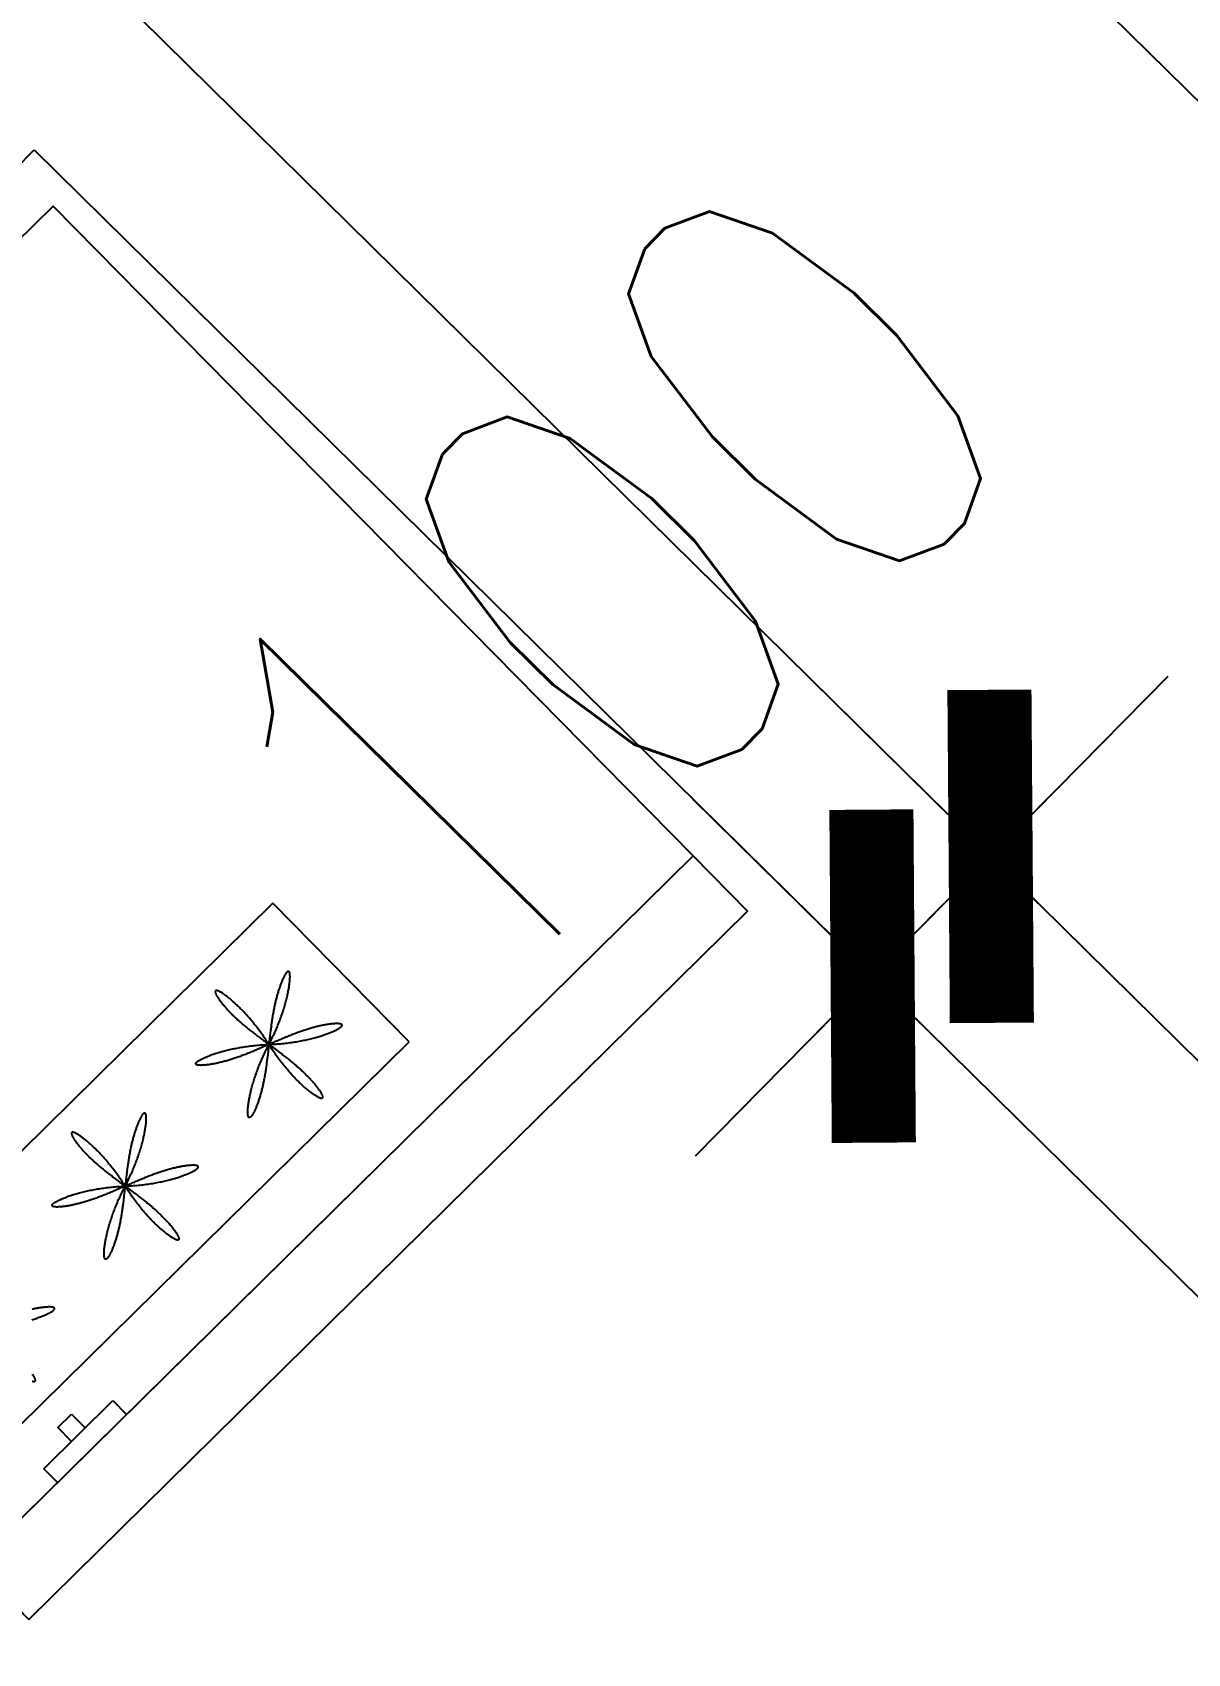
# Model space of a CAD drawing. Extents: x -357449 to -117302, y 127569 to 244935.
# Drawn here: x -334064 to -333377, y 186587 to 187551 of the extents above; entities that cross this region are included whole.
import ezdxf

# ---------------------------------------------------------------- set-up
doc = ezdxf.new("R2010")
doc.units = 0
doc.header["$MEASUREMENT"] = 0
doc.layers.get('0').update_dxf_attribs({"linetype": 'CONTINUOUS'})
doc.layers.get('DEFPOINTS').update_dxf_attribs({"linetype": 'CONTINUOUS'})
for name, color, linetype in [('1', 8, 'CONTINUOUS'), ('WALL', 1, 'CONTINUOUS'), ('WINDOW', 4, 'CONTINUOUS')]:
    doc.layers.add(name, color=color, linetype=linetype)
doc.layers.add('AXIS', color=3, linetype='CONTINUOUS', lineweight=9)
doc.styles.add('DIM_FONT', font='SIMPLEX.shx', dxfattribs={"width": 0.8})
doc.dimstyles.new('DIMN-200', dxfattribs={"dimtxt": 300, "dimasz": 1, "dimexe": 250, "dimexo": 0, "dimgap": 150, "dimtad": 1, "dimdec": 0, "dimdsep": 46, "dimtxsty": 'DIM_FONT', "dimblk": '_DIMX', "dimcen": 2.5, "dimclrd": 256, "dimclre": 256, "dimclrt": 4, "dimadec": 0, "dimazin": 0, "dimtfac": 1, "dimtdec": 0, "dimtix": 1, "dimtmove": 2, "dimatfit": 3, "dimldrblk": '_DIMX', "dimfxl": 0, "dimtolj": 1, "dimtzin": 0, "dimarcsym": 0})
doc.dimstyles.get("Standard").update_dxf_attribs({"dimtxt": 375, "dimasz": 1, "dimexe": 150, "dimexo": 0, "dimgap": 200, "dimtad": 1, "dimdec": 0, "dimzin": 0, "dimdsep": 46, "dimtxsty": 'DIM_FONT', "dimblk1": '_DIMX', "dimblk2": '_DIMX', "dimsah": 1, "dimcen": 200, "dimclrd": 256, "dimclre": 256, "dimclrt": 4, "dimadec": 0, "dimazin": 0, "dimtfac": 1, "dimtdec": 0, "dimtix": 1, "dimtmove": 2, "dimatfit": 3, "dimldrblk": '_DIMX', "dimfxl": 0, "dimtolj": 1, "dimtzin": 0, "dimarcsym": 0})

# ---------------------------------------------------------------- blocks, each defined once
blk = doc.blocks.new('_DIMX')
blk.add_line((-150, 0), (150, 0))
at = {"const_width": 50}
blk.add_lwpolyline([(-70, -70), (70, 70)], dxfattribs=at)
blk = doc.blocks.new('*D836')
at = {"linetype": 'ByBlock'}
for p, q in [((-307663.43, 240707.63), (-309496.63, 242514.08)), ((-309390.49, 242408.08), (-328829.82, 222680.76)), ((-327104.16, 220978.89), (-328937.37, 222785.33))]:
    blk.add_line(p, q, dxfattribs=at)
at = {"layer": 'DEFPOINTS', "color": 0, "linetype": 'ByBlock'}
for p in [(-307663.43, 240707.63), (-328830.52, 222680.05), (-327104.16, 220978.89)]:
    blk.add_point(p, dxfattribs=at)
at = {"linetype": 'ByBlock'}
for p, rotation in [((-309389.79, 242408.79), 45.42128490415822), ((-328830.52, 222680.05), 225.4212849041582)]:
    blk.add_blockref('_DIMX', p, dxfattribs=dict(at, rotation=rotation))
at = {"color": 4, "linetype": 'ByBlock', "insert": (-319306.03, 232737.44), "char_height": 250, "attachment_point": 5, "rotation": 45.42128, "style": 'DIM_FONT'}
blk.add_mtext('\\A1;27698', dxfattribs=at)
blk = doc.blocks.new('A$C6F5F30C6')
for p, q in [((0, 553.85), (0, 11.54)), ((600, 553.85), (0, 553.85)), ((473.08, 542.31), (473.08, 553.85)), ((530.77, 553.85), (530.77, 542.31)), ((530.77, 542.31), (473.08, 542.31)), ((496.15, 530.77), (496.15, 542.31)), ((507.69, 542.31), (507.69, 530.77)), ((507.69, 530.77), (496.15, 530.77)), ((557.77, 514.01), (197.82, 514.01)), ((197.82, 514.01), (197.82, 398.45)), ((197.82, 398.45), (557.77, 398.45)), ((0, 11.54), (600, 11.54))]:
    blk.add_line(p, q)
for points in [[(600, 600), (0, 600), (0, 553.85), (600, 553.85), (600, 600)], [(496.25, 497.56), (496.32, 497.91), (496.39, 498.25), (496.47, 498.57), (496.55, 498.88), (496.63, 499.17), (496.71, 499.45), (496.79, 499.72), (496.87, 499.97), (496.96, 500.2), (497.05, 500.42), (497.14, 500.62), (497.23, 500.8), (497.32, 500.97), (497.41, 501.12), (497.5, 501.25), (497.6, 501.36), (497.69, 501.46), (497.79, 501.53), (497.89, 501.59), (497.98, 501.63), (498.08, 501.65), (498.18, 501.65), (498.28, 501.63), (498.38, 501.59), (498.48, 501.53), (498.58, 501.44), (498.69, 501.34), (498.79, 501.22), (498.89, 501.07), (498.99, 500.9), (499.09, 500.72), (499.19, 500.51)], [(473.68, 474.26), (473.05, 474.59), (472.43, 474.91), (471.82, 475.22), (471.22, 475.51), (470.63, 475.8), (470.05, 476.07), (469.48, 476.34), (468.93, 476.59), (468.38, 476.83), (467.85, 477.06), (467.33, 477.28), (466.83, 477.48), (466.34, 477.68), (465.86, 477.86), (465.4, 478.04), (464.95, 478.2), (464.51, 478.35), (464.1, 478.49), (463.69, 478.62), (463.3, 478.74), (462.93, 478.85), (462.58, 478.94), (462.24, 479.02), (461.92, 479.1), (461.61, 479.16), (461.33, 479.21), (461.06, 479.25), (460.81, 479.28), (460.57, 479.3), (460.36, 479.3), (460.17, 479.3), (459.99, 479.28), (459.83, 479.26), (459.69, 479.22), (459.57, 479.17), (459.47, 479.12), (459.38, 479.05), (459.31, 478.97), (459.26, 478.89), (459.23, 478.79), (459.21, 478.69), (459.21, 478.58), (459.23, 478.46), (459.27, 478.33), (459.32, 478.19), (459.39, 478.04), (459.47, 477.89), (459.57, 477.72), (459.68, 477.55), (459.81, 477.38), (459.95, 477.19), (460.11, 477), (460.29, 476.8), (460.47, 476.6), (460.68, 476.39), (460.89, 476.18), (461.12, 475.95), (461.36, 475.73), (461.62, 475.49), (461.89, 475.26), (462.17, 475.01), (462.46, 474.77), (462.77, 474.51), (463.09, 474.26), (463.42, 474), (463.76, 473.73), (464.11, 473.47), (464.47, 473.19), (464.85, 472.92), (465.23, 472.64), (465.63, 472.36), (466.03, 472.08), (466.45, 471.79), (466.87, 471.51), (467.31, 471.22), (467.75, 470.93), (468.21, 470.63), (468.67, 470.34), (469.14, 470.04)]]:
    blk.add_lwpolyline(points)
for points in [[(258.32, 456.45), (258.28, 456.23), (258.21, 455.9), (258.13, 455.47), (258.02, 454.91), (257.89, 454.24), (257.74, 453.48), (257.59, 452.65), (257.42, 451.75), (257.26, 450.82), (257.09, 449.85), (256.93, 448.88), (256.78, 447.91), (256.63, 446.94), (256.5, 445.98), (256.37, 445.03), (256.26, 444.09), (256.15, 443.15), (256.05, 442.22), (255.95, 441.3), (255.87, 440.39), (255.79, 439.48), (255.72, 438.59), (255.66, 437.7), (255.61, 436.83), (255.56, 435.96), (255.52, 435.1), (255.48, 434.26), (255.46, 433.42), (255.44, 432.6), (255.42, 431.79), (255.41, 430.99), (255.41, 430.2), (255.41, 429.42), (255.42, 428.66), (255.44, 427.91), (255.46, 427.17), (255.48, 426.45), (255.51, 425.74), (255.55, 425.04), (255.58, 424.36), (255.63, 423.69), (255.68, 423.04), (255.73, 422.4), (255.78, 421.78), (255.84, 421.17), (255.91, 420.58), (255.97, 420), (256.04, 419.45), (256.12, 418.91), (256.19, 418.38), (256.27, 417.88), (256.35, 417.39), (256.44, 416.92), (256.52, 416.47), (256.61, 416.03), (256.7, 415.62), (256.79, 415.23), (256.89, 414.85), (256.98, 414.5), (257.08, 414.16), (257.17, 413.85), (257.27, 413.55), (257.37, 413.28), (257.47, 413.02), (257.57, 412.79), (257.67, 412.58), (257.78, 412.39), (257.88, 412.23), (257.98, 412.08), (258.08, 411.96), (258.18, 411.85), (258.28, 411.77), (258.38, 411.71), (258.48, 411.67), (258.58, 411.65), (258.68, 411.65), (258.78, 411.67), (258.88, 411.71), (258.98, 411.76), (259.07, 411.84), (259.17, 411.94), (259.26, 412.05), (259.36, 412.18), (259.45, 412.33), (259.54, 412.5), (259.63, 412.68), (259.72, 412.88), (259.81, 413.1), (259.89, 413.33), (259.98, 413.58), (260.06, 413.84), (260.14, 414.12), (260.22, 414.42), (260.3, 414.73), (260.37, 415.05), (260.44, 415.39), (260.52, 415.74), (260.59, 416.11), (260.65, 416.48), (260.72, 416.87), (260.78, 417.28), (260.84, 417.69), (260.9, 418.12), (260.96, 418.56), (261.01, 419.01), (261.06, 419.47), (261.11, 419.94), (261.15, 420.43), (261.19, 420.92), (261.23, 421.42), (261.27, 421.93), (261.3, 422.45), (261.33, 422.99), (261.36, 423.52), (261.39, 424.07), (261.41, 424.63), (261.42, 425.19), (261.44, 425.76), (261.45, 426.34), (261.45, 426.92), (261.46, 427.51), (261.46, 428.11), (261.45, 428.71), (261.44, 429.32), (261.43, 429.93), (261.42, 430.55), (261.4, 431.18), (261.37, 431.8), (261.34, 432.44), (261.31, 433.07), (261.28, 433.71), (261.24, 434.35), (261.19, 435), (261.14, 435.65), (261.09, 436.3), (261.04, 436.96), (260.98, 437.62), (260.91, 438.28), (260.85, 438.94), (260.78, 439.61), (260.71, 440.27), (260.63, 440.94), (260.55, 441.61), (260.47, 442.28), (260.39, 442.95), (260.3, 443.63), (260.21, 444.3), (260.12, 444.98), (260.03, 445.65), (259.94, 446.33), (259.84, 447.01), (259.74, 447.69), (259.64, 448.37), (259.54, 449.05), (259.44, 449.73), (259.34, 450.41), (259.24, 451.08), (259.14, 451.74), (259.04, 452.37), (258.95, 452.98), (258.86, 453.54), (258.78, 454.06), (258.71, 454.53), (258.65, 454.93), (258.59, 455.28), (258.55, 455.58), (258.51, 455.83), (258.48, 456.04), (258.45, 456.21), (258.43, 456.35), (257.47, 462.59), (257.42, 462.89), (257.32, 463.57), (257.22, 464.25), (257.12, 464.93), (257.02, 465.61), (256.93, 466.29), (256.83, 466.97), (256.73, 467.64), (256.64, 468.32), (256.55, 469), (256.46, 469.67), (256.38, 470.35), (256.29, 471.02), (256.21, 471.69), (256.13, 472.36), (256.06, 473.03), (255.99, 473.69), (255.92, 474.36), (255.85, 475.02), (255.79, 475.68), (255.73, 476.34), (255.67, 477), (255.62, 477.65), (255.57, 478.3), (255.53, 478.94), (255.49, 479.59), (255.45, 480.23), (255.42, 480.86), (255.39, 481.5), (255.37, 482.12), (255.35, 482.75), (255.33, 483.37), (255.32, 483.98), (255.31, 484.59), (255.31, 485.19), (255.31, 485.79), (255.31, 486.38), (255.32, 486.96), (255.33, 487.54), (255.34, 488.11), (255.36, 488.67), (255.38, 489.23), (255.4, 489.77), (255.43, 490.31), (255.46, 490.84), (255.5, 491.36), (255.53, 491.88), (255.57, 492.38), (255.61, 492.87), (255.66, 493.35), (255.71, 493.83), (255.76, 494.29), (255.81, 494.74), (255.87, 495.18), (255.92, 495.61), (255.98, 496.02), (256.05, 496.42), (256.11, 496.82), (256.18, 497.19), (256.25, 497.56), (256.32, 497.91), (256.39, 498.25), (256.47, 498.57), (256.55, 498.88), (256.63, 499.17), (256.71, 499.45), (256.79, 499.72), (256.87, 499.97), (256.96, 500.2), (257.05, 500.42), (257.14, 500.62), (257.23, 500.8), (257.32, 500.97), (257.41, 501.12), (257.5, 501.25), (257.6, 501.36), (257.69, 501.46), (257.79, 501.53), (257.89, 501.59), (257.98, 501.63), (258.08, 501.65), (258.18, 501.65), (258.28, 501.63), (258.38, 501.59), (258.48, 501.53), (258.58, 501.44), (258.69, 501.34), (258.79, 501.22), (258.89, 501.07), (258.99, 500.9), (259.09, 500.72), (259.19, 500.51), (259.29, 500.27), (259.39, 500.02), (259.49, 499.75), (259.59, 499.45), (259.69, 499.14), (259.78, 498.8), (259.88, 498.45), (259.97, 498.07), (260.07, 497.68), (260.16, 497.26), (260.24, 496.83), (260.33, 496.38), (260.41, 495.91), (260.5, 495.42), (260.57, 494.92), (260.65, 494.39), (260.72, 493.85), (260.79, 493.29), (260.86, 492.72), (260.92, 492.13), (260.98, 491.52), (261.04, 490.9), (261.09, 490.26), (261.14, 489.61), (261.18, 488.94), (261.22, 488.26), (261.25, 487.56), (261.28, 486.85), (261.31, 486.13), (261.33, 485.39), (261.34, 484.64), (261.35, 483.87), (261.35, 483.1), (261.35, 482.31), (261.34, 481.51), (261.33, 480.7), (261.31, 479.87), (261.28, 479.04), (261.25, 478.19), (261.21, 477.34), (261.16, 476.47), (261.1, 475.6), (261.04, 474.71), (260.97, 473.82), (260.9, 472.91), (260.81, 472), (260.72, 471.08), (260.62, 470.15), (260.51, 469.21), (260.39, 468.27), (260.27, 467.32), (260.13, 466.36), (259.99, 465.39), (259.84, 464.42), (259.68, 463.45), (259.51, 462.48), (259.34, 461.54), (259.18, 460.65), (259.02, 459.81), (258.88, 459.06), (258.75, 458.39), (258.64, 457.83), (258.55, 457.4), (258.49, 457.07), (258.44, 456.85), (258.41, 456.71), (258.38, 456.65), (258.36, 456.59)], [(378.32, 456.45), (378.28, 456.23), (378.21, 455.9), (378.13, 455.47), (378.02, 454.91), (377.89, 454.24), (377.74, 453.48), (377.59, 452.65), (377.42, 451.75), (377.26, 450.82), (377.09, 449.85), (376.93, 448.88), (376.78, 447.91), (376.63, 446.94), (376.5, 445.98), (376.37, 445.03), (376.26, 444.09), (376.15, 443.15), (376.05, 442.22), (375.95, 441.3), (375.87, 440.39), (375.79, 439.48), (375.72, 438.59), (375.66, 437.7), (375.61, 436.83), (375.56, 435.96), (375.52, 435.1), (375.48, 434.26), (375.46, 433.42), (375.44, 432.6), (375.42, 431.79), (375.41, 430.99), (375.41, 430.2), (375.41, 429.42), (375.42, 428.66), (375.44, 427.91), (375.46, 427.17), (375.48, 426.45), (375.51, 425.74), (375.55, 425.04), (375.58, 424.36), (375.63, 423.69), (375.68, 423.04), (375.73, 422.4), (375.78, 421.78), (375.84, 421.17), (375.91, 420.58), (375.97, 420), (376.04, 419.45), (376.12, 418.91), (376.19, 418.38), (376.27, 417.88), (376.35, 417.39), (376.44, 416.92), (376.52, 416.47), (376.61, 416.03), (376.7, 415.62), (376.79, 415.23), (376.89, 414.85), (376.98, 414.5), (377.08, 414.16), (377.17, 413.85), (377.27, 413.55), (377.37, 413.28), (377.47, 413.02), (377.57, 412.79), (377.67, 412.58), (377.78, 412.39), (377.88, 412.23), (377.98, 412.08), (378.08, 411.96), (378.18, 411.85), (378.28, 411.77), (378.38, 411.71), (378.48, 411.67), (378.58, 411.65), (378.68, 411.65), (378.78, 411.67), (378.88, 411.71), (378.98, 411.76), (379.07, 411.84), (379.17, 411.94), (379.26, 412.05), (379.36, 412.18), (379.45, 412.33), (379.54, 412.5), (379.63, 412.68), (379.72, 412.88), (379.81, 413.1), (379.89, 413.33), (379.98, 413.58), (380.06, 413.84), (380.14, 414.12), (380.22, 414.42), (380.3, 414.73), (380.37, 415.05), (380.44, 415.39), (380.52, 415.74), (380.59, 416.11), (380.65, 416.48), (380.72, 416.87), (380.78, 417.28), (380.84, 417.69), (380.9, 418.12), (380.96, 418.56), (381.01, 419.01), (381.06, 419.47), (381.11, 419.94), (381.15, 420.43), (381.19, 420.92), (381.23, 421.42), (381.27, 421.93), (381.3, 422.45), (381.33, 422.99), (381.36, 423.52), (381.39, 424.07), (381.41, 424.63), (381.42, 425.19), (381.44, 425.76), (381.45, 426.34), (381.45, 426.92), (381.46, 427.51), (381.46, 428.11), (381.45, 428.71), (381.44, 429.32), (381.43, 429.93), (381.42, 430.55), (381.4, 431.18), (381.37, 431.8), (381.34, 432.44), (381.31, 433.07), (381.28, 433.71), (381.24, 434.35), (381.19, 435), (381.14, 435.65), (381.09, 436.3), (381.04, 436.96), (380.98, 437.62), (380.91, 438.28), (380.85, 438.94), (380.78, 439.61), (380.71, 440.27), (380.63, 440.94), (380.55, 441.61), (380.47, 442.28), (380.39, 442.95), (380.3, 443.63), (380.21, 444.3), (380.12, 444.98), (380.03, 445.65), (379.94, 446.33), (379.84, 447.01), (379.74, 447.69), (379.64, 448.37), (379.54, 449.05), (379.44, 449.73), (379.34, 450.41), (379.24, 451.08), (379.14, 451.74), (379.04, 452.37), (378.95, 452.98), (378.86, 453.54), (378.78, 454.06), (378.71, 454.53), (378.65, 454.93), (378.59, 455.28), (378.55, 455.58), (378.51, 455.83), (378.48, 456.04), (378.45, 456.21), (378.43, 456.35), (377.47, 462.59), (377.42, 462.89), (377.32, 463.57), (377.22, 464.25), (377.12, 464.93), (377.02, 465.61), (376.93, 466.29), (376.83, 466.97), (376.73, 467.64), (376.64, 468.32), (376.55, 469), (376.46, 469.67), (376.38, 470.35), (376.29, 471.02), (376.21, 471.69), (376.13, 472.36), (376.06, 473.03), (375.99, 473.69), (375.92, 474.36), (375.85, 475.02), (375.79, 475.68), (375.73, 476.34), (375.67, 477), (375.62, 477.65), (375.57, 478.3), (375.53, 478.94), (375.49, 479.59), (375.45, 480.23), (375.42, 480.86), (375.39, 481.5), (375.37, 482.12), (375.35, 482.75), (375.33, 483.37), (375.32, 483.98), (375.31, 484.59), (375.31, 485.19), (375.31, 485.79), (375.31, 486.38), (375.32, 486.96), (375.33, 487.54), (375.34, 488.11), (375.36, 488.67), (375.38, 489.23), (375.4, 489.77), (375.43, 490.31), (375.46, 490.84), (375.5, 491.36), (375.53, 491.88), (375.57, 492.38), (375.61, 492.87), (375.66, 493.35), (375.71, 493.83), (375.76, 494.29), (375.81, 494.74), (375.87, 495.18), (375.92, 495.61), (375.98, 496.02), (376.05, 496.42), (376.11, 496.82), (376.18, 497.19), (376.25, 497.56), (376.32, 497.91), (376.39, 498.25), (376.47, 498.57), (376.55, 498.88), (376.63, 499.17), (376.71, 499.45), (376.79, 499.72), (376.87, 499.97), (376.96, 500.2), (377.05, 500.42), (377.14, 500.62), (377.23, 500.8), (377.32, 500.97), (377.41, 501.12), (377.5, 501.25), (377.6, 501.36), (377.69, 501.46), (377.79, 501.53), (377.89, 501.59), (377.98, 501.63), (378.08, 501.65), (378.18, 501.65), (378.28, 501.63), (378.38, 501.59), (378.48, 501.53), (378.58, 501.44), (378.69, 501.34), (378.79, 501.22), (378.89, 501.07), (378.99, 500.9), (379.09, 500.72), (379.19, 500.51), (379.29, 500.27), (379.39, 500.02), (379.49, 499.75), (379.59, 499.45), (379.69, 499.14), (379.78, 498.8), (379.88, 498.45), (379.97, 498.07), (380.07, 497.68), (380.16, 497.26), (380.24, 496.83), (380.33, 496.38), (380.41, 495.91), (380.5, 495.42), (380.57, 494.92), (380.65, 494.39), (380.72, 493.85), (380.79, 493.29), (380.86, 492.72), (380.92, 492.13), (380.98, 491.52), (381.04, 490.9), (381.09, 490.26), (381.14, 489.61), (381.18, 488.94), (381.22, 488.26), (381.25, 487.56), (381.28, 486.85), (381.31, 486.13), (381.33, 485.39), (381.34, 484.64), (381.35, 483.87), (381.35, 483.1), (381.35, 482.31), (381.34, 481.51), (381.33, 480.7), (381.31, 479.87), (381.28, 479.04), (381.25, 478.19), (381.21, 477.34), (381.16, 476.47), (381.1, 475.6), (381.04, 474.71), (380.97, 473.82), (380.9, 472.91), (380.81, 472), (380.72, 471.08), (380.62, 470.15), (380.51, 469.21), (380.39, 468.27), (380.27, 467.32), (380.13, 466.36), (379.99, 465.39), (379.84, 464.42), (379.68, 463.45), (379.51, 462.48), (379.34, 461.54), (379.18, 460.65), (379.02, 459.81), (378.88, 459.06), (378.75, 458.39), (378.64, 457.83), (378.55, 457.4), (378.49, 457.07), (378.44, 456.85), (378.41, 456.71), (378.38, 456.65), (378.36, 456.59)], [(258.24, 456.8), (258.07, 456.95), (257.82, 457.17), (257.49, 457.46), (257.06, 457.84), (256.55, 458.28), (255.96, 458.79), (255.32, 459.34), (254.62, 459.93), (253.89, 460.54), (253.14, 461.17), (252.38, 461.79), (251.61, 462.41), (250.85, 463.02), (250.09, 463.61), (249.33, 464.2), (248.57, 464.77), (247.81, 465.34), (247.05, 465.89), (246.3, 466.43), (245.56, 466.96), (244.81, 467.48), (244.07, 467.98), (243.34, 468.48), (242.6, 468.96), (241.88, 469.44), (241.16, 469.9), (240.44, 470.35), (239.73, 470.79), (239.03, 471.22), (238.33, 471.64), (237.64, 472.05), (236.96, 472.45), (236.29, 472.83), (235.62, 473.21), (234.97, 473.57), (234.32, 473.92), (233.68, 474.26), (233.05, 474.59), (232.43, 474.91), (231.82, 475.22), (231.22, 475.51), (230.63, 475.8), (230.05, 476.07), (229.48, 476.34), (228.93, 476.59), (228.38, 476.83), (227.85, 477.06), (227.33, 477.28), (226.83, 477.48), (226.34, 477.68), (225.86, 477.86), (225.4, 478.04), (224.95, 478.2), (224.51, 478.35), (224.1, 478.49), (223.69, 478.62), (223.3, 478.74), (222.93, 478.85), (222.58, 478.94), (222.24, 479.02), (221.92, 479.1), (221.61, 479.16), (221.33, 479.21), (221.06, 479.25), (220.81, 479.28), (220.57, 479.3), (220.36, 479.3), (220.17, 479.3), (219.99, 479.28), (219.83, 479.26), (219.69, 479.22), (219.57, 479.17), (219.47, 479.12), (219.38, 479.05), (219.31, 478.97), (219.26, 478.89), (219.23, 478.79), (219.21, 478.69), (219.21, 478.58), (219.23, 478.46), (219.27, 478.33), (219.32, 478.19), (219.39, 478.04), (219.47, 477.89), (219.57, 477.72), (219.68, 477.55), (219.81, 477.38), (219.95, 477.19), (220.11, 477), (220.29, 476.8), (220.47, 476.6), (220.68, 476.39), (220.89, 476.18), (221.12, 475.95), (221.36, 475.73), (221.62, 475.49), (221.89, 475.26), (222.17, 475.01), (222.46, 474.77), (222.77, 474.51), (223.09, 474.26), (223.42, 474), (223.76, 473.73), (224.11, 473.47), (224.47, 473.19), (224.85, 472.92), (225.23, 472.64), (225.63, 472.36), (226.03, 472.08), (226.45, 471.79), (226.87, 471.51), (227.31, 471.22), (227.75, 470.93), (228.21, 470.63), (228.67, 470.34), (229.14, 470.04), (229.62, 469.75), (230.1, 469.45), (230.6, 469.15), (231.1, 468.85), (231.61, 468.56), (232.13, 468.26), (232.65, 467.96), (233.18, 467.66), (233.72, 467.37), (234.27, 467.07), (234.82, 466.78), (235.37, 466.48), (235.93, 466.19), (236.5, 465.9), (237.07, 465.61), (237.65, 465.33), (238.23, 465.04), (238.82, 464.76), (239.41, 464.48), (240, 464.2), (240.6, 463.92), (241.21, 463.64), (241.81, 463.37), (242.42, 463.1), (243.04, 462.82), (243.65, 462.56), (244.27, 462.29), (244.89, 462.02), (245.52, 461.76), (246.14, 461.5), (246.77, 461.24), (247.4, 460.98), (248.04, 460.72), (248.67, 460.46), (249.31, 460.21), (249.94, 459.95), (250.58, 459.7), (251.22, 459.44), (251.86, 459.19), (252.5, 458.94), (253.13, 458.69), (253.75, 458.45), (254.35, 458.22), (254.92, 457.99), (255.45, 457.79), (255.94, 457.6), (256.38, 457.43), (256.76, 457.28), (257.09, 457.15), (257.38, 457.04), (257.61, 456.95), (257.81, 456.87), (257.97, 456.81), (258.1, 456.76), (263.98, 454.47), (264.26, 454.36), (264.9, 454.11), (265.54, 453.86), (266.18, 453.6), (266.82, 453.35), (267.46, 453.09), (268.09, 452.84), (268.73, 452.58), (269.36, 452.32), (269.99, 452.06), (270.62, 451.8), (271.25, 451.54), (271.87, 451.27), (272.49, 451.01), (273.11, 450.74), (273.73, 450.47), (274.34, 450.2), (274.95, 449.93), (275.56, 449.66), (276.16, 449.38), (276.76, 449.1), (277.36, 448.82), (277.95, 448.54), (278.54, 448.26), (279.12, 447.97), (279.69, 447.69), (280.27, 447.4), (280.83, 447.11), (281.39, 446.81), (281.95, 446.52), (282.5, 446.23), (283.04, 445.93), (283.58, 445.63), (284.11, 445.34), (284.64, 445.04), (285.15, 444.74), (285.66, 444.44), (286.17, 444.15), (286.66, 443.85), (287.15, 443.55), (287.63, 443.26), (288.1, 442.96), (288.56, 442.67), (289.01, 442.37), (289.46, 442.08), (289.89, 441.79), (290.32, 441.5), (290.73, 441.22), (291.14, 440.94), (291.53, 440.66), (291.92, 440.38), (292.29, 440.1), (292.66, 439.83), (293.01, 439.56), (293.35, 439.3), (293.68, 439.04), (294, 438.78), (294.3, 438.53), (294.6, 438.28), (294.88, 438.04), (295.15, 437.8), (295.4, 437.57), (295.64, 437.34), (295.87, 437.12), (296.09, 436.91), (296.29, 436.7), (296.48, 436.49), (296.65, 436.3), (296.81, 436.11), (296.95, 435.92), (297.08, 435.74), (297.2, 435.58), (297.3, 435.41), (297.38, 435.26), (297.45, 435.11), (297.5, 434.97), (297.53, 434.84), (297.55, 434.72), (297.55, 434.61), (297.54, 434.5), (297.5, 434.41), (297.45, 434.32), (297.39, 434.25), (297.3, 434.18), (297.2, 434.12), (297.08, 434.08), (296.94, 434.04), (296.78, 434.02), (296.6, 434), (296.41, 434), (296.19, 434), (295.96, 434.02), (295.71, 434.05), (295.44, 434.09), (295.15, 434.14), (294.85, 434.2), (294.53, 434.27), (294.19, 434.36), (293.83, 434.45), (293.46, 434.56), (293.07, 434.68), (292.67, 434.81), (292.25, 434.95), (291.82, 435.1), (291.37, 435.26), (290.9, 435.43), (290.43, 435.62), (289.94, 435.81), (289.43, 436.02), (288.91, 436.24), (288.38, 436.47), (287.84, 436.71), (287.28, 436.96), (286.72, 437.22), (286.14, 437.5), (285.55, 437.78), (284.95, 438.08), (284.34, 438.39), (283.72, 438.71), (283.09, 439.04), (282.45, 439.38), (281.8, 439.73), (281.14, 440.09), (280.48, 440.47), (279.8, 440.85), (279.12, 441.25), (278.43, 441.66), (277.74, 442.07), (277.03, 442.5), (276.32, 442.94), (275.61, 443.4), (274.89, 443.86), (274.16, 444.33), (273.43, 444.82), (272.69, 445.32), (271.95, 445.82), (271.21, 446.34), (270.46, 446.87), (269.71, 447.41), (268.96, 447.96), (268.2, 448.53), (267.44, 449.1), (266.68, 449.68), (265.92, 450.28), (265.15, 450.89), (264.39, 451.5), (263.62, 452.13), (262.87, 452.76), (262.14, 453.37), (261.45, 453.96), (260.8, 454.51), (260.22, 455.02), (259.71, 455.46), (259.28, 455.83), (258.94, 456.13), (258.7, 456.35), (258.53, 456.5), (258.42, 456.6), (258.38, 456.65), (258.34, 456.7)], [(258.18, 456.6), (257.96, 456.53), (257.65, 456.42), (257.23, 456.28), (256.69, 456.1), (256.05, 455.87), (255.32, 455.62), (254.52, 455.34), (253.66, 455.03), (252.77, 454.71), (251.85, 454.37), (250.93, 454.02), (250.01, 453.67), (249.1, 453.31), (248.2, 452.95), (247.32, 452.58), (246.44, 452.21), (245.57, 451.84), (244.72, 451.46), (243.87, 451.08), (243.04, 450.69), (242.22, 450.31), (241.41, 449.92), (240.61, 449.53), (239.83, 449.14), (239.05, 448.75), (238.29, 448.36), (237.54, 447.96), (236.81, 447.57), (236.08, 447.18), (235.37, 446.78), (234.68, 446.39), (233.99, 446), (233.32, 445.61), (232.66, 445.22), (232.02, 444.83), (231.39, 444.44), (230.78, 444.06), (230.18, 443.68), (229.59, 443.3), (229.02, 442.93), (228.46, 442.55), (227.92, 442.19), (227.39, 441.82), (226.88, 441.46), (226.39, 441.11), (225.91, 440.76), (225.44, 440.41), (224.99, 440.07), (224.56, 439.74), (224.15, 439.41), (223.75, 439.09), (223.37, 438.78), (223, 438.47), (222.65, 438.17), (222.32, 437.88), (222.01, 437.59), (221.71, 437.31), (221.44, 437.05), (221.18, 436.79), (220.93, 436.54), (220.71, 436.29), (220.5, 436.06), (220.32, 435.84), (220.15, 435.62), (220, 435.42), (219.87, 435.23), (219.75, 435.05), (219.66, 434.88), (219.58, 434.72), (219.53, 434.57), (219.49, 434.43), (219.47, 434.3), (219.47, 434.18), (219.48, 434.07), (219.51, 433.98), (219.56, 433.89), (219.63, 433.81), (219.71, 433.75), (219.81, 433.69), (219.92, 433.65), (220.05, 433.61), (220.2, 433.59), (220.36, 433.57), (220.53, 433.57), (220.72, 433.57), (220.93, 433.59), (221.15, 433.61), (221.38, 433.64), (221.62, 433.68), (221.88, 433.74), (222.15, 433.8), (222.43, 433.87), (222.73, 433.94), (223.03, 434.03), (223.35, 434.13), (223.68, 434.23), (224.02, 434.35), (224.37, 434.47), (224.73, 434.6), (225.1, 434.74), (225.48, 434.89), (225.88, 435.04), (226.27, 435.2), (226.68, 435.38), (227.1, 435.56), (227.52, 435.74), (227.96, 435.94), (228.4, 436.14), (228.85, 436.35), (229.3, 436.57), (229.76, 436.79), (230.23, 437.02), (230.7, 437.26), (231.18, 437.51), (231.67, 437.76), (232.16, 438.02), (232.66, 438.29), (233.16, 438.56), (233.66, 438.84), (234.17, 439.13), (234.69, 439.42), (235.2, 439.72), (235.72, 440.02), (236.24, 440.33), (236.77, 440.65), (237.3, 440.97), (237.83, 441.3), (238.36, 441.64), (238.89, 441.98), (239.43, 442.32), (239.96, 442.67), (240.5, 443.03), (241.04, 443.39), (241.58, 443.76), (242.12, 444.13), (242.66, 444.51), (243.2, 444.89), (243.74, 445.27), (244.28, 445.66), (244.82, 446.05), (245.36, 446.45), (245.9, 446.85), (246.44, 447.25), (246.98, 447.66), (247.52, 448.06), (248.06, 448.48), (248.6, 448.89), (249.14, 449.31), (249.68, 449.72), (250.22, 450.15), (250.76, 450.57), (251.3, 450.99), (251.84, 451.42), (252.38, 451.84), (252.92, 452.27), (253.46, 452.7), (253.99, 453.12), (254.51, 453.54), (255.01, 453.94), (255.49, 454.32), (255.93, 454.68), (256.34, 455.01), (256.71, 455.3), (257.03, 455.56), (257.31, 455.78), (257.54, 455.97), (257.74, 456.13), (257.9, 456.26), (258.04, 456.37), (258.15, 456.46), (263.07, 460.41), (263.3, 460.6), (263.84, 461.03), (264.38, 461.45), (264.92, 461.88), (265.46, 462.31), (266, 462.73), (266.54, 463.15), (267.08, 463.57), (267.62, 463.99), (268.16, 464.41), (268.7, 464.82), (269.24, 465.23), (269.78, 465.64), (270.32, 466.05), (270.86, 466.45), (271.4, 466.85), (271.95, 467.25), (272.49, 467.64), (273.03, 468.03), (273.57, 468.41), (274.11, 468.79), (274.65, 469.17), (275.19, 469.54), (275.73, 469.91), (276.26, 470.27), (276.8, 470.62), (277.34, 470.97), (277.87, 471.32), (278.41, 471.66), (278.94, 472), (279.47, 472.32), (280, 472.65), (280.52, 472.96), (281.04, 473.28), (281.56, 473.58), (282.08, 473.88), (282.59, 474.17), (283.1, 474.46), (283.61, 474.74), (284.11, 475.01), (284.6, 475.28), (285.1, 475.54), (285.58, 475.79), (286.06, 476.04), (286.54, 476.28), (287, 476.51), (287.47, 476.73), (287.92, 476.95), (288.37, 477.16), (288.81, 477.36), (289.24, 477.56), (289.67, 477.74), (290.08, 477.92), (290.49, 478.09), (290.89, 478.26), (291.28, 478.41), (291.66, 478.56), (292.03, 478.7), (292.39, 478.83), (292.74, 478.95), (293.08, 479.06), (293.41, 479.17), (293.73, 479.27), (294.04, 479.35), (294.33, 479.43), (294.62, 479.5), (294.89, 479.56), (295.14, 479.61), (295.39, 479.66), (295.62, 479.69), (295.84, 479.71), (296.04, 479.73), (296.23, 479.73), (296.41, 479.73), (296.57, 479.71), (296.71, 479.69), (296.84, 479.65), (296.96, 479.61), (297.06, 479.55), (297.14, 479.49), (297.2, 479.41), (297.25, 479.32), (297.29, 479.23), (297.3, 479.12), (297.3, 479), (297.28, 478.87), (297.24, 478.73), (297.18, 478.58), (297.11, 478.42), (297.01, 478.25), (296.9, 478.07), (296.77, 477.88), (296.62, 477.67), (296.45, 477.46), (296.26, 477.24), (296.06, 477.01), (295.83, 476.76), (295.59, 476.51), (295.33, 476.25), (295.05, 475.98), (294.76, 475.71), (294.44, 475.42), (294.11, 475.13), (293.76, 474.83), (293.4, 474.52), (293.02, 474.21), (292.62, 473.88), (292.2, 473.56), (291.77, 473.22), (291.32, 472.88), (290.86, 472.54), (290.38, 472.19), (289.88, 471.83), (289.37, 471.48), (288.85, 471.11), (288.3, 470.74), (287.75, 470.37), (287.18, 470), (286.59, 469.62), (285.99, 469.24), (285.37, 468.85), (284.74, 468.47), (284.1, 468.08), (283.44, 467.69), (282.77, 467.3), (282.09, 466.91), (281.39, 466.52), (280.68, 466.12), (279.96, 465.73), (279.22, 465.33), (278.47, 464.94), (277.71, 464.55), (276.94, 464.16), (276.15, 463.77), (275.35, 463.38), (274.54, 462.99), (273.72, 462.6), (272.89, 462.22), (272.05, 461.84), (271.19, 461.46), (270.33, 461.09), (269.45, 460.72), (268.56, 460.35), (267.67, 459.99), (266.76, 459.63), (265.84, 459.28), (264.92, 458.93), (264, 458.59), (263.1, 458.27), (262.25, 457.96), (261.44, 457.68), (260.71, 457.42), (260.07, 457.2), (259.54, 457.02), (259.12, 456.87), (258.8, 456.77), (258.58, 456.7), (258.45, 456.66), (258.38, 456.65), (258.32, 456.64)], [(378.24, 456.8), (378.07, 456.95), (377.82, 457.17), (377.49, 457.46), (377.06, 457.84), (376.55, 458.28), (375.96, 458.79), (375.32, 459.34), (374.62, 459.93), (373.89, 460.54), (373.14, 461.17), (372.38, 461.79), (371.61, 462.41), (370.85, 463.02), (370.09, 463.61), (369.33, 464.2), (368.57, 464.77), (367.81, 465.34), (367.05, 465.89), (366.3, 466.43), (365.56, 466.96), (364.81, 467.48), (364.07, 467.98), (363.34, 468.48), (362.6, 468.96), (361.88, 469.44), (361.16, 469.9), (360.44, 470.35), (359.73, 470.79), (359.03, 471.22), (358.33, 471.64), (357.64, 472.05), (356.96, 472.45), (356.29, 472.83), (355.62, 473.21), (354.97, 473.57), (354.32, 473.92), (353.68, 474.26), (353.05, 474.59), (352.43, 474.91), (351.82, 475.22), (351.22, 475.51), (350.63, 475.8), (350.05, 476.07), (349.48, 476.34), (348.93, 476.59), (348.38, 476.83), (347.85, 477.06), (347.33, 477.28), (346.83, 477.48), (346.34, 477.68), (345.86, 477.86), (345.4, 478.04), (344.95, 478.2), (344.51, 478.35), (344.1, 478.49), (343.69, 478.62), (343.3, 478.74), (342.93, 478.85), (342.58, 478.94), (342.24, 479.02), (341.92, 479.1), (341.61, 479.16), (341.33, 479.21), (341.06, 479.25), (340.81, 479.28), (340.57, 479.3), (340.36, 479.3), (340.17, 479.3), (339.99, 479.28), (339.83, 479.26), (339.69, 479.22), (339.57, 479.17), (339.47, 479.12), (339.38, 479.05), (339.31, 478.97), (339.26, 478.89), (339.23, 478.79), (339.21, 478.69), (339.21, 478.58), (339.23, 478.46), (339.27, 478.33), (339.32, 478.19), (339.39, 478.04), (339.47, 477.89), (339.57, 477.72), (339.68, 477.55), (339.81, 477.38), (339.95, 477.19), (340.11, 477), (340.29, 476.8), (340.47, 476.6), (340.68, 476.39), (340.89, 476.18), (341.12, 475.95), (341.36, 475.73), (341.62, 475.49), (341.89, 475.26), (342.17, 475.01), (342.46, 474.77), (342.77, 474.51), (343.09, 474.26), (343.42, 474), (343.76, 473.73), (344.11, 473.47), (344.47, 473.19), (344.85, 472.92), (345.23, 472.64), (345.63, 472.36), (346.03, 472.08), (346.45, 471.79), (346.87, 471.51), (347.31, 471.22), (347.75, 470.93), (348.21, 470.63), (348.67, 470.34), (349.14, 470.04), (349.62, 469.75), (350.1, 469.45), (350.6, 469.15), (351.1, 468.85), (351.61, 468.56), (352.13, 468.26), (352.65, 467.96), (353.18, 467.66), (353.72, 467.37), (354.27, 467.07), (354.82, 466.78), (355.37, 466.48), (355.93, 466.19), (356.5, 465.9), (357.07, 465.61), (357.65, 465.33), (358.23, 465.04), (358.82, 464.76), (359.41, 464.48), (360, 464.2), (360.6, 463.92), (361.21, 463.64), (361.81, 463.37), (362.42, 463.1), (363.04, 462.82), (363.65, 462.56), (364.27, 462.29), (364.89, 462.02), (365.52, 461.76), (366.14, 461.5), (366.77, 461.24), (367.4, 460.98), (368.04, 460.72), (368.67, 460.46), (369.31, 460.21), (369.94, 459.95), (370.58, 459.7), (371.22, 459.44), (371.86, 459.19), (372.5, 458.94), (373.13, 458.69), (373.75, 458.45), (374.35, 458.22), (374.92, 457.99), (375.45, 457.79), (375.94, 457.6), (376.38, 457.43), (376.76, 457.28), (377.09, 457.15), (377.38, 457.04), (377.61, 456.95), (377.81, 456.87), (377.97, 456.81), (378.1, 456.76), (383.98, 454.47), (384.26, 454.36), (384.9, 454.11), (385.54, 453.86), (386.18, 453.6), (386.82, 453.35), (387.46, 453.09), (388.09, 452.84), (388.73, 452.58), (389.36, 452.32), (389.99, 452.06), (390.62, 451.8), (391.25, 451.54), (391.87, 451.27), (392.49, 451.01), (393.11, 450.74), (393.73, 450.47), (394.34, 450.2), (394.95, 449.93), (395.56, 449.66), (396.16, 449.38), (396.76, 449.1), (397.36, 448.82), (397.95, 448.54), (398.54, 448.26), (399.12, 447.97), (399.69, 447.69), (400.27, 447.4), (400.83, 447.11), (401.39, 446.81), (401.95, 446.52), (402.5, 446.23), (403.04, 445.93), (403.58, 445.63), (404.11, 445.34), (404.64, 445.04), (405.15, 444.74), (405.66, 444.44), (406.17, 444.15), (406.66, 443.85), (407.15, 443.55), (407.63, 443.26), (408.1, 442.96), (408.56, 442.67), (409.01, 442.37), (409.46, 442.08), (409.89, 441.79), (410.32, 441.5), (410.73, 441.22), (411.14, 440.94), (411.53, 440.66), (411.92, 440.38), (412.29, 440.1), (412.66, 439.83), (413.01, 439.56), (413.35, 439.3), (413.68, 439.04), (414, 438.78), (414.3, 438.53), (414.6, 438.28), (414.88, 438.04), (415.15, 437.8), (415.4, 437.57), (415.64, 437.34), (415.87, 437.12), (416.09, 436.91), (416.29, 436.7), (416.48, 436.49), (416.65, 436.3), (416.81, 436.11), (416.95, 435.92), (417.08, 435.74), (417.2, 435.58), (417.3, 435.41), (417.38, 435.26), (417.45, 435.11), (417.5, 434.97), (417.53, 434.84), (417.55, 434.72), (417.55, 434.61), (417.54, 434.5), (417.5, 434.41), (417.45, 434.32), (417.39, 434.25), (417.3, 434.18), (417.2, 434.12), (417.08, 434.08), (416.94, 434.04), (416.78, 434.02), (416.6, 434), (416.41, 434), (416.19, 434), (415.96, 434.02), (415.71, 434.05), (415.44, 434.09), (415.15, 434.14), (414.85, 434.2), (414.53, 434.27), (414.19, 434.36), (413.83, 434.45), (413.46, 434.56), (413.07, 434.68), (412.67, 434.81), (412.25, 434.95), (411.82, 435.1), (411.37, 435.26), (410.9, 435.43), (410.43, 435.62), (409.94, 435.81), (409.43, 436.02), (408.91, 436.24), (408.38, 436.47), (407.84, 436.71), (407.28, 436.96), (406.72, 437.22), (406.14, 437.5), (405.55, 437.78), (404.95, 438.08), (404.34, 438.39), (403.72, 438.71), (403.09, 439.04), (402.45, 439.38), (401.8, 439.73), (401.14, 440.09), (400.48, 440.47), (399.8, 440.85), (399.12, 441.25), (398.43, 441.66), (397.74, 442.07), (397.03, 442.5), (396.32, 442.94), (395.61, 443.4), (394.89, 443.86), (394.16, 444.33), (393.43, 444.82), (392.69, 445.32), (391.95, 445.82), (391.21, 446.34), (390.46, 446.87), (389.71, 447.41), (388.96, 447.96), (388.2, 448.53), (387.44, 449.1), (386.68, 449.68), (385.92, 450.28), (385.15, 450.89), (384.39, 451.5), (383.62, 452.13), (382.87, 452.76), (382.14, 453.37), (381.45, 453.96), (380.8, 454.51), (380.22, 455.02), (379.71, 455.46), (379.28, 455.83), (378.94, 456.13), (378.7, 456.35), (378.53, 456.5), (378.42, 456.6), (378.38, 456.65), (378.34, 456.7)], [(378.18, 456.6), (377.96, 456.53), (377.65, 456.42), (377.23, 456.28), (376.69, 456.1), (376.05, 455.87), (375.32, 455.62), (374.52, 455.34), (373.66, 455.03), (372.77, 454.71), (371.85, 454.37), (370.93, 454.02), (370.01, 453.67), (369.1, 453.31), (368.2, 452.95), (367.32, 452.58), (366.44, 452.21), (365.57, 451.84), (364.72, 451.46), (363.87, 451.08), (363.04, 450.69), (362.22, 450.31), (361.41, 449.92), (360.61, 449.53), (359.83, 449.14), (359.05, 448.75), (358.29, 448.36), (357.54, 447.96), (356.81, 447.57), (356.08, 447.18), (355.37, 446.78), (354.68, 446.39), (353.99, 446), (353.32, 445.61), (352.66, 445.22), (352.02, 444.83), (351.39, 444.44), (350.78, 444.06), (350.18, 443.68), (349.59, 443.3), (349.02, 442.93), (348.46, 442.55), (347.92, 442.19), (347.39, 441.82), (346.88, 441.46), (346.39, 441.11), (345.91, 440.76), (345.44, 440.41), (344.99, 440.07), (344.56, 439.74), (344.15, 439.41), (343.75, 439.09), (343.37, 438.78), (343, 438.47), (342.65, 438.17), (342.32, 437.88), (342.01, 437.59), (341.71, 437.31), (341.44, 437.05), (341.18, 436.79), (340.93, 436.54), (340.71, 436.29), (340.5, 436.06), (340.32, 435.84), (340.15, 435.62), (340, 435.42), (339.87, 435.23), (339.75, 435.05), (339.66, 434.88), (339.58, 434.72), (339.53, 434.57), (339.49, 434.43), (339.47, 434.3), (339.47, 434.18), (339.48, 434.07), (339.51, 433.98), (339.56, 433.89), (339.63, 433.81), (339.71, 433.75), (339.81, 433.69), (339.92, 433.65), (340.05, 433.61), (340.2, 433.59), (340.36, 433.57), (340.53, 433.57), (340.72, 433.57), (340.93, 433.59), (341.15, 433.61), (341.38, 433.64), (341.62, 433.68), (341.88, 433.74), (342.15, 433.8), (342.43, 433.87), (342.73, 433.94), (343.03, 434.03), (343.35, 434.13), (343.68, 434.23), (344.02, 434.35), (344.37, 434.47), (344.73, 434.6), (345.1, 434.74), (345.48, 434.89), (345.88, 435.04), (346.27, 435.2), (346.68, 435.38), (347.1, 435.56), (347.52, 435.74), (347.96, 435.94), (348.4, 436.14), (348.85, 436.35), (349.3, 436.57), (349.76, 436.79), (350.23, 437.02), (350.7, 437.26), (351.18, 437.51), (351.67, 437.76), (352.16, 438.02), (352.66, 438.29), (353.16, 438.56), (353.66, 438.84), (354.17, 439.13), (354.69, 439.42), (355.2, 439.72), (355.72, 440.02), (356.24, 440.33), (356.77, 440.65), (357.3, 440.97), (357.83, 441.3), (358.36, 441.64), (358.89, 441.98), (359.43, 442.32), (359.96, 442.67), (360.5, 443.03), (361.04, 443.39), (361.58, 443.76), (362.12, 444.13), (362.66, 444.51), (363.2, 444.89), (363.74, 445.27), (364.28, 445.66), (364.82, 446.05), (365.36, 446.45), (365.9, 446.85), (366.44, 447.25), (366.98, 447.66), (367.52, 448.06), (368.06, 448.48), (368.6, 448.89), (369.14, 449.31), (369.68, 449.72), (370.22, 450.15), (370.76, 450.57), (371.3, 450.99), (371.84, 451.42), (372.38, 451.84), (372.92, 452.27), (373.46, 452.7), (373.99, 453.12), (374.51, 453.54), (375.01, 453.94), (375.49, 454.32), (375.93, 454.68), (376.34, 455.01), (376.71, 455.3), (377.03, 455.56), (377.31, 455.78), (377.54, 455.97), (377.74, 456.13), (377.9, 456.26), (378.04, 456.37), (378.15, 456.46), (383.07, 460.41), (383.3, 460.6), (383.84, 461.03), (384.38, 461.45), (384.92, 461.88), (385.46, 462.31), (386, 462.73), (386.54, 463.15), (387.08, 463.57), (387.62, 463.99), (388.16, 464.41), (388.7, 464.82), (389.24, 465.23), (389.78, 465.64), (390.32, 466.05), (390.86, 466.45), (391.4, 466.85), (391.95, 467.25), (392.49, 467.64), (393.03, 468.03), (393.57, 468.41), (394.11, 468.79), (394.65, 469.17), (395.19, 469.54), (395.73, 469.91), (396.26, 470.27), (396.8, 470.62), (397.34, 470.97), (397.87, 471.32), (398.41, 471.66), (398.94, 472), (399.47, 472.32), (400, 472.65), (400.52, 472.96), (401.04, 473.28), (401.56, 473.58), (402.08, 473.88), (402.59, 474.17), (403.1, 474.46), (403.61, 474.74), (404.11, 475.01), (404.6, 475.28), (405.1, 475.54), (405.58, 475.79), (406.06, 476.04), (406.54, 476.28), (407, 476.51), (407.47, 476.73), (407.92, 476.95), (408.37, 477.16), (408.81, 477.36), (409.24, 477.56), (409.67, 477.74), (410.08, 477.92), (410.49, 478.09), (410.89, 478.26), (411.28, 478.41), (411.66, 478.56), (412.03, 478.7), (412.39, 478.83), (412.74, 478.95), (413.08, 479.06), (413.41, 479.17), (413.73, 479.27), (414.04, 479.35), (414.33, 479.43), (414.62, 479.5), (414.89, 479.56), (415.14, 479.61), (415.39, 479.66), (415.62, 479.69), (415.84, 479.71), (416.04, 479.73), (416.23, 479.73), (416.41, 479.73), (416.57, 479.71), (416.71, 479.69), (416.84, 479.65), (416.96, 479.61), (417.06, 479.55), (417.14, 479.49), (417.2, 479.41), (417.25, 479.32), (417.29, 479.23), (417.3, 479.12), (417.3, 479), (417.28, 478.87), (417.24, 478.73), (417.18, 478.58), (417.11, 478.42), (417.01, 478.25), (416.9, 478.07), (416.77, 477.88), (416.62, 477.67), (416.45, 477.46), (416.26, 477.24), (416.06, 477.01), (415.83, 476.76), (415.59, 476.51), (415.33, 476.25), (415.05, 475.98), (414.76, 475.71), (414.44, 475.42), (414.11, 475.13), (413.76, 474.83), (413.4, 474.52), (413.02, 474.21), (412.62, 473.88), (412.2, 473.56), (411.77, 473.22), (411.32, 472.88), (410.86, 472.54), (410.38, 472.19), (409.88, 471.83), (409.37, 471.48), (408.85, 471.11), (408.3, 470.74), (407.75, 470.37), (407.18, 470), (406.59, 469.62), (405.99, 469.24), (405.37, 468.85), (404.74, 468.47), (404.1, 468.08), (403.44, 467.69), (402.77, 467.3), (402.09, 466.91), (401.39, 466.52), (400.68, 466.12), (399.96, 465.73), (399.22, 465.33), (398.47, 464.94), (397.71, 464.55), (396.94, 464.16), (396.15, 463.77), (395.35, 463.38), (394.54, 462.99), (393.72, 462.6), (392.89, 462.22), (392.05, 461.84), (391.19, 461.46), (390.33, 461.09), (389.45, 460.72), (388.56, 460.35), (387.67, 459.99), (386.76, 459.63), (385.84, 459.28), (384.92, 458.93), (384, 458.59), (383.1, 458.27), (382.25, 457.96), (381.44, 457.68), (380.71, 457.42), (380.07, 457.2), (379.54, 457.02), (379.12, 456.87), (378.8, 456.77), (378.58, 456.7), (378.45, 456.66), (378.38, 456.65), (378.32, 456.64)]]:
    blk.add_lwpolyline(points, close=True)
blk = doc.blocks.new('*D827')
at = {"linetype": 'ByBlock'}
for p, q in [((-311428.28, 226189.16), (-311037.7, 226585.53)), ((-311142.27, 226477.98), (-309327.36, 224689.57)), ((-309611.95, 224399.34), (-309221.36, 224795.71))]:
    blk.add_line(p, q, dxfattribs=at)
at = {"layer": 'DEFPOINTS', "color": 0, "linetype": 'ByBlock'}
for p in [(-311428.28, 226189.16), (-309326.65, 224688.87), (-309611.95, 224399.34)]:
    blk.add_point(p, dxfattribs=at)
at = {"linetype": 'ByBlock'}
for p, rotation in [((-311142.98, 226478.69), 135.4212849041678), ((-309326.65, 224688.87), 315.4212849041678)]:
    blk.add_blockref('_DIMX', p, dxfattribs=dict(at, rotation=rotation))
at = {"color": 4, "linetype": 'ByBlock', "insert": (-310041.79, 225779.66), "char_height": 250, "attachment_point": 5, "rotation": 315.42128, "style": 'DIM_FONT'}
blk.add_mtext('\\A1;2550', dxfattribs=at)
blk = doc.blocks.new('*D1299')
at = {"linetype": 'ByBlock'}
for p, q in [((-322035.15, 225197.22), (-322177.6, 225337.6)), ((-322105.33, 225125.99), (-322247.79, 225266.37)), ((-322140.95, 225161.09), (-322070.76, 225232.32)), ((-322070.06, 225233.03), (-322069.36, 225233.74)), ((-322141.65, 225160.38), (-322142.35, 225159.66))]:
    blk.add_line(p, q, dxfattribs=at)
at = {"layer": 'DEFPOINTS', "color": 0, "linetype": 'ByBlock'}
for p in [(-322070.76, 225232.32), (-322035.15, 225197.22), (-322105.33, 225125.99)]:
    blk.add_point(p, dxfattribs=at)
at = {"linetype": 'ByBlock'}
for p, rotation in [((-322070.76, 225232.32), 225.4212849041192), ((-322140.95, 225161.09), 45.42128490411922)]:
    blk.add_blockref('_DIMX', p, dxfattribs=dict(at, rotation=rotation))
at = {"color": 4, "linetype": 'ByBlock', "insert": (-322301.73, 225389.72), "char_height": 250, "attachment_point": 5, "rotation": 45.42128, "style": 'DIM_FONT'}
blk.add_mtext('\\A1;100', dxfattribs=at)

msp = doc.modelspace()

# ---------------------------------------------------------------- linework, layer by layer
at = {"layer": 'WALL'}
for p, q in [((-334063.76, 187622.94), (-332924.11, 186499.92)), ((-335641.97, 185878.88), (-334062.73, 187481.53)), ((-334062.73, 187481.53), (-332994.29, 186428.69))]:
    msp.add_line(p, q, dxfattribs=at)

# ---------------------------------------------------------------- block references
at = {"layer": '1', "rotation": 224.5787151000045}
msp.add_blockref('A$C6F5F30C6', (-334059.61, 187456.21), dxfattribs=at)

# ---------------------------------------------------------------- dimensions: what is measured, and where the dimension line sits
at = {"layer": 'AXIS'}
dim = msp.add_aligned_dim(p1=(-330298.91, 202141.42), p2=(-349739.64, 182412.67), distance=-2423.69, dimstyle='DIMN-200', override={"dimtxt": 250, "dimexe": 150, "dimzin": 0, "dimblk1": '_DIMX', "dimblk2": '_DIMX', "dimsah": 1, "dimcen": 200}, dxfattribs=at)
dim.commit()
dim.dimension.update_dxf_attribs({"geometry": '*D836', "text_midpoint": (-341941.52, 194171.22), "insert": (-22635.49, -38566.22)})
at = {"layer": 'WINDOW'}
for p1, p2, distance, picture, middle, set_off in [((-334063.76, 187622.94), (-332247.43, 185833.13), 406.47, '*D827', (-332677.28, 187213.44), (-22635.49, -38566.22)), ((-333528.51, 186955.11), (-333458.32, 187026.34), 50, '*D1299', (-333724.91, 187218.84), (-11423.18, -38170.89))]:
    dim = msp.add_aligned_dim(p1=p1, p2=p2, distance=distance, dimstyle='Standard', override={"dimtxt": 250, "dimgap": 150, "dimblk": '_DIMX'}, dxfattribs=at)
    dim.commit()
    dim.dimension.update_dxf_attribs({"geometry": picture, "text_midpoint": middle, "insert": set_off})

doc.saveas('drawing.dxf')
